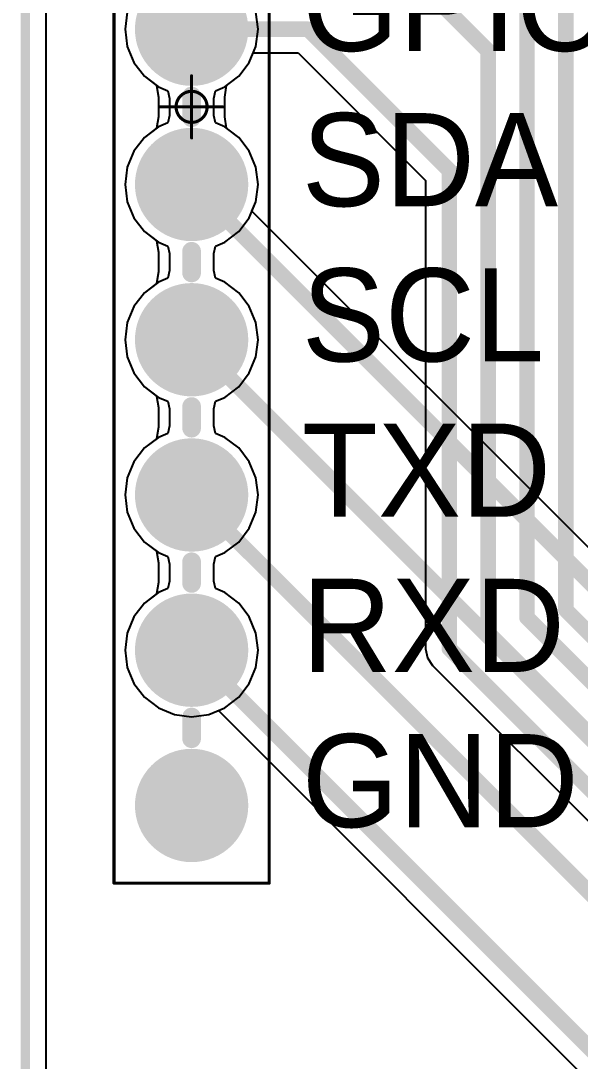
# Model space of a CAD drawing. Header units: millimetres. Extents: x 1.01 to 3.59, y 0.05 to 3.22.
# Drawn here: x 1.009 to 1.369, y 1.269 to 1.939 of the extents above; entities that cross this region are included whole.
import ezdxf

# ---------------------------------------------------------------- set-up
doc = ezdxf.new("R2010")
doc.units = ezdxf.units.MM
doc.header["$MEASUREMENT"] = 0
for name, color, linetype in [('BottomLayer', 5, 'Continuous'), ('BottomSolder', 6, 'Continuous'), ('KeepOutLayer', 6, 'Continuous'), ('Mechanical15', 56, 'Continuous'), ('MultiLayer', 9, 'Continuous'), ('PadHoleLayer', 156, 'Continuous'), ('TopLayer', 1, 'Continuous'), ('TopOverlay', 2, 'Continuous'), ('TopSolder', 216, 'Continuous')]:
    doc.layers.add(name, color=color, linetype=linetype)

# ---------------------------------------------------------------- blocks, each defined once
blk = doc.blocks.new('HM1X10_118')
at = {"layer": 'BottomLayer', "const_width": 0.0325}
for points in [[(-0.06625, 0, 1), (-0.03375, 0, 1)], [(0.03375, 0, 1), (0.06625, 0, 1)], [(0.13375, 0, 1), (0.16625, 0, 1)], [(0.23375, 0, 1), (0.26625, 0, 1)], [(0.33375, 0, 1), (0.36625, 0, 1)], [(0.43375, 0, 1), (0.46625, 0, 1)]]:
    blk.add_lwpolyline(points, format="xyb", close=True, dxfattribs=at)
at = {"layer": 'BottomSolder', "const_width": 0.0365}
for points in [[(-0.06825, 0, 1), (-0.03175, 0, 1)], [(0.03175, 0, 1), (0.06825, 0, 1)], [(0.13175, 0, 1), (0.16825, 0, 1)], [(0.23175, 0, 1), (0.26825, 0, 1)], [(0.33175, 0, 1), (0.36825, 0, 1)], [(0.43175, 0, 1), (0.46825, 0, 1)]]:
    blk.add_lwpolyline(points, format="xyb", close=True, dxfattribs=at)
at = {"layer": 'Mechanical15', "const_width": 0.002}
for points in [[(0.5, 0.05), (-0.5, 0.05)], [(0.5, -0.05), (0.5, 0.05)], [(0, -0.02), (0, 0.02)], [(0.02, 0), (-0.02, 0)], [(0.5, -0.05), (-0.5, -0.05)]]:
    blk.add_lwpolyline(points, dxfattribs=at)
at = {"layer": 'Mechanical15'}
for points, const_width in [([(0.4995, 0.05, 1), (0.5005, 0.05, 1)], 0.001), ([(0.4995, 0.05, 1), (0.5005, 0.05, 1)], 0.001), ([(-0.0005, 0.02, 1), (0.0005, 0.02, 1)], 0.001), ([(0.01, 0, 1), (-0.01, 0, 1)], 0.002), ([(-0.0205, 0, 1), (-0.0195, 0, 1)], 0.001), ([(-0.0105, 0, 1), (-0.0095, 0, 1)], 0.001), ([(0.0095, 0, 1), (0.0105, 0, 1)], 0.001), ([(0.0195, 0, 1), (0.0205, 0, 1)], 0.001), ([(-0.0005, -0.02, 1), (0.0005, -0.02, 1)], 0.001), ([(0.4995, -0.05, 1), (0.5005, -0.05, 1)], 0.001), ([(0.4995, -0.05, 1), (0.5005, -0.05, 1)], 0.001)]:
    blk.add_lwpolyline(points, format="xyb", close=True, dxfattribs=dict(at, const_width=const_width))
at = {"layer": 'MultiLayer', "const_width": 0.0325}
for points in [[(-0.06625, 0, 1), (-0.03375, 0, 1)], [(0.03375, 0, 1), (0.06625, 0, 1)], [(0.13375, 0, 1), (0.16625, 0, 1)], [(0.23375, 0, 1), (0.26625, 0, 1)], [(0.33375, 0, 1), (0.36625, 0, 1)], [(0.43375, 0, 1), (0.46625, 0, 1)]]:
    blk.add_lwpolyline(points, format="xyb", close=True, dxfattribs=at)
at = {"layer": 'PadHoleLayer', "const_width": 0.02}
for points in [[(-0.06, 0, 1), (-0.04, 0, 1)], [(0.04, 0, 1), (0.06, 0, 1)], [(0.14, 0, 1), (0.16, 0, 1)], [(0.24, 0, 1), (0.26, 0, 1)], [(0.34, 0, 1), (0.36, 0, 1)], [(0.44, 0, 1), (0.46, 0, 1)]]:
    blk.add_lwpolyline(points, format="xyb", close=True, dxfattribs=at)
at = {"layer": 'TopLayer', "const_width": 0.0325}
for points in [[(-0.06625, 0, 1), (-0.03375, 0, 1)], [(0.03375, 0, 1), (0.06625, 0, 1)], [(0.13375, 0, 1), (0.16625, 0, 1)], [(0.23375, 0, 1), (0.26625, 0, 1)], [(0.33375, 0, 1), (0.36625, 0, 1)], [(0.43375, 0, 1), (0.46625, 0, 1)]]:
    blk.add_lwpolyline(points, format="xyb", close=True, dxfattribs=at)
at = {"layer": 'TopOverlay', "const_width": 0.012}
for points in [[(0.007, 0), (-0.007, 0)], [(0.107, 0), (0.093, 0)], [(0.207, 0), (0.193, 0)], [(0.307, 0), (0.293, 0)], [(0.407, 0), (0.393, 0)]]:
    blk.add_lwpolyline(points, dxfattribs=at)
at = {"layer": 'TopOverlay', "const_width": 0.006}
for points in [[(-0.01, 0, 1), (-0.004, 0, 1)], [(0.004, 0, 1), (0.01, 0, 1)], [(0.09, 0, 1), (0.096, 0, 1)], [(0.104, 0, 1), (0.11, 0, 1)], [(0.19, 0, 1), (0.196, 0, 1)], [(0.204, 0, 1), (0.21, 0, 1)], [(0.29, 0, 1), (0.296, 0, 1)], [(0.304, 0, 1), (0.31, 0, 1)], [(0.39, 0, 1), (0.396, 0, 1)], [(0.404, 0, 1), (0.41, 0, 1)]]:
    blk.add_lwpolyline(points, format="xyb", close=True, dxfattribs=at)
at = {"layer": 'TopSolder', "const_width": 0.0365}
for points in [[(-0.06825, 0, 1), (-0.03175, 0, 1)], [(0.03175, 0, 1), (0.06825, 0, 1)], [(0.13175, 0, 1), (0.16825, 0, 1)], [(0.23175, 0, 1), (0.26825, 0, 1)], [(0.33175, 0, 1), (0.36825, 0, 1)], [(0.43175, 0, 1), (0.46825, 0, 1)]]:
    blk.add_lwpolyline(points, format="xyb", close=True, dxfattribs=at)

msp = doc.modelspace()

# ---------------------------------------------------------------- linework, layer by layer
at = {"layer": 'BottomLayer'}
for p, q in [((1.02525, 1.1975), (1.02525, 3.03164)), ((1.07759, 1.94509), (1.07613, 1.934)), ((1.16187, 1.934), (1.16041, 1.94509)), ((1.07613, 1.934), (1.07759, 1.92291)), ((1.16041, 1.92291), (1.16187, 1.934)), ((1.07759, 1.92291), (1.08188, 1.91257)), ((1.15612, 1.91257), (1.16041, 1.92291)), ((1.08188, 1.91257), (1.08869, 1.90369)), ((1.14931, 1.90369), (1.15612, 1.91257)), ((1.08869, 1.90369), (1.09646, 1.89773)), ((1.14154, 1.89773), (1.14931, 1.90369)), ((1.09646, 1.89773), (1.09757, 1.89032)), ((1.14043, 1.89032), (1.14154, 1.89773)), ((1.09757, 1.89032), (1.09757, 1.87768)), ((1.14043, 1.87768), (1.14043, 1.89032)), ((1.09757, 1.87768), (1.09646, 1.87027)), ((1.14154, 1.87027), (1.14043, 1.87768)), ((1.09646, 1.87027), (1.08869, 1.86431)), ((1.14931, 1.86431), (1.14154, 1.87027)), ((1.08869, 1.86431), (1.08188, 1.85543)), ((1.15612, 1.85543), (1.14931, 1.86431)), ((1.08188, 1.85543), (1.07759, 1.84509)), ((1.16041, 1.84509), (1.15612, 1.85543)), ((1.07759, 1.84509), (1.07613, 1.834)), ((1.16187, 1.834), (1.16041, 1.84509)), ((1.07613, 1.834), (1.07759, 1.82291)), ((1.16041, 1.82291), (1.16187, 1.834)), ((1.07759, 1.82291), (1.08188, 1.81257)), ((1.15786, 1.81677), (1.16041, 1.82291)), ((1.61233, 1.36229), (1.15786, 1.81677)), ((1.08188, 1.81257), (1.08869, 1.80369)), ((1.08869, 1.80369), (1.09646, 1.79773)), ((1.09646, 1.79773), (1.09757, 1.79032)), ((1.09757, 1.79032), (1.09757, 1.77768)), ((1.09757, 1.77768), (1.09646, 1.77027)), ((1.09646, 1.77027), (1.08869, 1.76431)), ((1.08869, 1.76431), (1.08188, 1.75543)), ((1.08188, 1.75543), (1.07759, 1.74509)), ((1.07759, 1.74509), (1.07613, 1.734)), ((1.07613, 1.734), (1.07759, 1.72291)), ((1.07759, 1.72291), (1.08188, 1.71257)), ((1.08188, 1.71257), (1.08869, 1.70369)), ((1.08869, 1.70369), (1.09646, 1.69773)), ((1.09646, 1.69773), (1.09757, 1.69032)), ((1.09757, 1.69032), (1.09757, 1.67768)), ((1.09757, 1.67768), (1.09646, 1.67027)), ((1.09646, 1.67027), (1.08869, 1.66431)), ((1.08869, 1.66431), (1.08188, 1.65543)), ((1.08188, 1.65543), (1.07759, 1.64509)), ((1.07759, 1.64509), (1.07613, 1.634)), ((1.07613, 1.634), (1.07759, 1.62291)), ((1.07759, 1.62291), (1.08188, 1.61257)), ((1.08188, 1.61257), (1.08869, 1.60369)), ((1.08869, 1.60369), (1.09646, 1.59773)), ((1.09646, 1.59773), (1.09757, 1.59032)), ((1.09757, 1.59032), (1.09757, 1.57768)), ((1.09757, 1.57768), (1.09646, 1.57027)), ((1.09646, 1.57027), (1.08869, 1.56431)), ((1.08869, 1.56431), (1.08188, 1.55543)), ((1.08188, 1.55543), (1.07759, 1.54509)), ((1.07759, 1.54509), (1.07613, 1.534)), ((1.07613, 1.534), (1.07759, 1.52291)), ((1.07759, 1.52291), (1.08188, 1.51257)), ((1.08188, 1.51257), (1.08869, 1.50369)), ((1.08869, 1.50369), (1.09757, 1.49688)), ((1.09757, 1.49688), (1.10791, 1.49259)), ((1.13009, 1.49259), (1.13623, 1.49514)), ((1.13623, 1.49514), (1.38019, 1.25119)), ((1.10791, 1.49259), (1.119, 1.49113)), ((1.119, 1.49113), (1.13009, 1.49259))]:
    msp.add_line(p, q, dxfattribs=at)
at = {"layer": 'BottomLayer', "const_width": 0.01}
for points in [[(1.119, 1.834), (1.606, 1.347)], [(1.119, 1.734), (1.533, 1.32)], [(1.119, 1.634), (1.461, 1.292)], [(1.119, 1.534), (1.391, 1.262)]]:
    msp.add_lwpolyline(points, dxfattribs=at)
at = {"layer": 'BottomLayer', "const_width": 0.005}
for points in [[(1.1165, 1.834, 1), (1.1215, 1.834, 1)], [(1.1165, 1.734, 1), (1.1215, 1.734, 1)], [(1.1165, 1.634, 1), (1.1215, 1.634, 1)], [(1.1165, 1.534, 1), (1.1215, 1.534, 1)]]:
    msp.add_lwpolyline(points, format="xyb", close=True, dxfattribs=at)
at = {"layer": 'KeepOutLayer', "const_width": 0.006}
msp.add_lwpolyline([(1.012, 1.15013), (1.012, 3.08)], dxfattribs=at)
at = {"layer": 'TopLayer'}
for p, q in [((1.02525, 1.18), (1.02525, 2.456)), ((1.07759, 1.94509), (1.07613, 1.934)), ((1.07613, 1.934), (1.07759, 1.92291)), ((1.07759, 1.92291), (1.08188, 1.91257)), ((1.15612, 1.91257), (1.15867, 1.91871)), ((1.15867, 1.91871), (1.18767, 1.91871)), ((1.18767, 1.91871), (1.26971, 1.83667)), ((1.08188, 1.91257), (1.08869, 1.90369)), ((1.14931, 1.90369), (1.15612, 1.91257)), ((1.08869, 1.90369), (1.09757, 1.89688)), ((1.14043, 1.89688), (1.14931, 1.90369)), ((1.09757, 1.89688), (1.10372, 1.89433)), ((1.13428, 1.89433), (1.14043, 1.89688)), ((1.10372, 1.89433), (1.10479, 1.88949)), ((1.13321, 1.88949), (1.13428, 1.89433)), ((1.10479, 1.88949), (1.10479, 1.87851)), ((1.13321, 1.87851), (1.13321, 1.88949)), ((1.10479, 1.87851), (1.10372, 1.87367)), ((1.13428, 1.87367), (1.13321, 1.87851)), ((1.09757, 1.87112), (1.08869, 1.86431)), ((1.10372, 1.87367), (1.09757, 1.87112)), ((1.14043, 1.87112), (1.13428, 1.87367)), ((1.14931, 1.86431), (1.14043, 1.87112)), ((1.08869, 1.86431), (1.08188, 1.85543)), ((1.15612, 1.85543), (1.14931, 1.86431)), ((1.08188, 1.85543), (1.07759, 1.84509)), ((1.16041, 1.84509), (1.15612, 1.85543)), ((1.07759, 1.84509), (1.07613, 1.834)), ((1.16187, 1.834), (1.16041, 1.84509)), ((1.26971, 1.83667), (1.26971, 1.535)), ((1.07613, 1.834), (1.07759, 1.82291)), ((1.16041, 1.82291), (1.16187, 1.834)), ((1.07759, 1.82291), (1.08188, 1.81257)), ((1.15612, 1.81257), (1.16041, 1.82291)), ((1.08188, 1.81257), (1.08869, 1.80369)), ((1.14931, 1.80369), (1.15612, 1.81257)), ((1.08869, 1.80369), (1.09757, 1.79688)), ((1.14043, 1.79688), (1.14931, 1.80369)), ((1.09757, 1.79688), (1.10372, 1.79433)), ((1.13428, 1.79433), (1.14043, 1.79688)), ((1.10372, 1.79433), (1.10479, 1.78949)), ((1.10479, 1.78949), (1.10479, 1.77851)), ((1.13321, 1.78949), (1.13428, 1.79433)), ((1.13321, 1.77851), (1.13321, 1.78949)), ((1.10479, 1.77851), (1.10372, 1.77367)), ((1.13428, 1.77367), (1.13321, 1.77851)), ((1.09757, 1.77112), (1.08869, 1.76431)), ((1.10372, 1.77367), (1.09757, 1.77112)), ((1.14043, 1.77112), (1.13428, 1.77367)), ((1.14931, 1.76431), (1.14043, 1.77112)), ((1.08869, 1.76431), (1.08188, 1.75543)), ((1.15612, 1.75543), (1.14931, 1.76431)), ((1.08188, 1.75543), (1.07759, 1.74509)), ((1.16041, 1.74509), (1.15612, 1.75543)), ((1.07759, 1.74509), (1.07613, 1.734)), ((1.16187, 1.734), (1.16041, 1.74509)), ((1.07613, 1.734), (1.07759, 1.72291)), ((1.16041, 1.72291), (1.16187, 1.734)), ((1.07759, 1.72291), (1.08188, 1.71257)), ((1.15612, 1.71257), (1.16041, 1.72291)), ((1.08188, 1.71257), (1.08869, 1.70369)), ((1.14931, 1.70369), (1.15612, 1.71257)), ((1.08869, 1.70369), (1.09757, 1.69688)), ((1.14043, 1.69688), (1.14931, 1.70369)), ((1.09757, 1.69688), (1.10372, 1.69433)), ((1.13428, 1.69433), (1.14043, 1.69688)), ((1.10372, 1.69433), (1.10479, 1.68949)), ((1.10479, 1.68949), (1.10479, 1.67851)), ((1.13321, 1.68949), (1.13428, 1.69433)), ((1.13321, 1.67851), (1.13321, 1.68949)), ((1.10479, 1.67851), (1.10372, 1.67367)), ((1.13428, 1.67367), (1.13321, 1.67851)), ((1.09757, 1.67112), (1.08869, 1.66431)), ((1.10372, 1.67367), (1.09757, 1.67112)), ((1.14043, 1.67112), (1.13428, 1.67367)), ((1.14931, 1.66431), (1.14043, 1.67112)), ((1.08869, 1.66431), (1.08188, 1.65543)), ((1.15612, 1.65543), (1.14931, 1.66431)), ((1.08188, 1.65543), (1.07759, 1.64509)), ((1.16041, 1.64509), (1.15612, 1.65543)), ((1.07759, 1.64509), (1.07613, 1.634)), ((1.16187, 1.634), (1.16041, 1.64509)), ((1.07613, 1.634), (1.07759, 1.62291)), ((1.16041, 1.62291), (1.16187, 1.634)), ((1.07759, 1.62291), (1.08188, 1.61257)), ((1.15612, 1.61257), (1.16041, 1.62291)), ((1.08188, 1.61257), (1.08869, 1.60369)), ((1.14931, 1.60369), (1.15612, 1.61257)), ((1.08869, 1.60369), (1.09757, 1.59688)), ((1.14043, 1.59688), (1.14931, 1.60369)), ((1.09757, 1.59688), (1.10372, 1.59433)), ((1.13428, 1.59433), (1.14043, 1.59688)), ((1.10372, 1.59433), (1.10479, 1.58949)), ((1.10479, 1.58949), (1.10479, 1.57851)), ((1.13321, 1.58949), (1.13428, 1.59433)), ((1.13321, 1.57851), (1.13321, 1.58949)), ((1.10479, 1.57851), (1.10372, 1.57367)), ((1.13428, 1.57367), (1.13321, 1.57851)), ((1.09757, 1.57112), (1.08869, 1.56431)), ((1.10372, 1.57367), (1.09757, 1.57112)), ((1.14043, 1.57112), (1.13428, 1.57367)), ((1.14931, 1.56431), (1.14043, 1.57112)), ((1.08869, 1.56431), (1.08188, 1.55543)), ((1.15612, 1.55543), (1.14931, 1.56431)), ((1.08188, 1.55543), (1.07759, 1.54509)), ((1.16041, 1.54509), (1.15612, 1.55543)), ((1.07759, 1.54509), (1.07613, 1.534)), ((1.16187, 1.534), (1.16041, 1.54509)), ((1.26971, 1.535), (1.27087, 1.52915)), ((1.07613, 1.534), (1.07759, 1.52291)), ((1.16041, 1.52291), (1.16187, 1.534)), ((1.27087, 1.52915), (1.27419, 1.52419)), ((1.07759, 1.52291), (1.08188, 1.51257)), ((1.15612, 1.51257), (1.16041, 1.52291)), ((1.27419, 1.52419), (1.52871, 1.26967)), ((1.08188, 1.51257), (1.08869, 1.50369)), ((1.14931, 1.50369), (1.15612, 1.51257)), ((1.08869, 1.50369), (1.09757, 1.49688)), ((1.14043, 1.49688), (1.14931, 1.50369)), ((1.09757, 1.49688), (1.10791, 1.49259)), ((1.13009, 1.49259), (1.14043, 1.49688)), ((1.10791, 1.49259), (1.119, 1.49113)), ((1.119, 1.49113), (1.13009, 1.49259))]:
    msp.add_line(p, q, dxfattribs=at)
at = {"layer": 'TopLayer', "const_width": 0.01}
for points in [[(1.36, 1.56), (1.36, 2.07)], [(1.196, 2.034), (1.31, 1.92)], [(1.335, 1.555), (1.335, 1.995)], [(1.119, 1.934), (1.194, 1.934)], [(1.194, 1.934), (1.285, 1.843)], [(1.31, 1.545), (1.31, 1.92)], [(1.285, 1.535), (1.285, 1.843)], [(1.36, 1.56), (1.56, 1.36)], [(1.335, 1.555), (1.555, 1.335)], [(1.31, 1.545), (1.545, 1.31)], [(1.285, 1.535), (1.544, 1.276)]]:
    msp.add_lwpolyline(points, dxfattribs=at)
at = {"layer": 'TopLayer', "const_width": 0.005}
for points in [[(1.1165, 1.934, 1), (1.1215, 1.934, 1)], [(1.1915, 1.934, 1), (1.1965, 1.934, 1)], [(1.1915, 1.934, 1), (1.1965, 1.934, 1)], [(1.3075, 1.92, 1), (1.3125, 1.92, 1)], [(1.3075, 1.92, 1), (1.3125, 1.92, 1)], [(1.2825, 1.843, 1), (1.2875, 1.843, 1)], [(1.2825, 1.843, 1), (1.2875, 1.843, 1)], [(1.3575, 1.56, 1), (1.3625, 1.56, 1)], [(1.3575, 1.56, 1), (1.3625, 1.56, 1)], [(1.3325, 1.555, 1), (1.3375, 1.555, 1)], [(1.3325, 1.555, 1), (1.3375, 1.555, 1)], [(1.3075, 1.545, 1), (1.3125, 1.545, 1)], [(1.3075, 1.545, 1), (1.3125, 1.545, 1)], [(1.2825, 1.535, 1), (1.2875, 1.535, 1)], [(1.2825, 1.535, 1), (1.2875, 1.535, 1)]]:
    msp.add_lwpolyline(points, format="xyb", close=True, dxfattribs=at)

# ---------------------------------------------------------------- block references
at = {"rotation": 270}
msp.add_blockref('HM1X10_118', (1.119, 1.884), dxfattribs=at)

# ---------------------------------------------------------------- texts
at = {"layer": 'TopOverlay'}
for s, p in [('GPIO19', (1.19, 1.92)), ('SDA', (1.19, 1.82)), ('SCL', (1.19, 1.72)), ('TXD', (1.19, 1.62)), ('RXD', (1.19, 1.52)), ('GND', (1.19, 1.42))]:
    msp.add_text(s, height=0.06, dxfattribs=at).set_placement(p)

doc.saveas('drawing.dxf')
